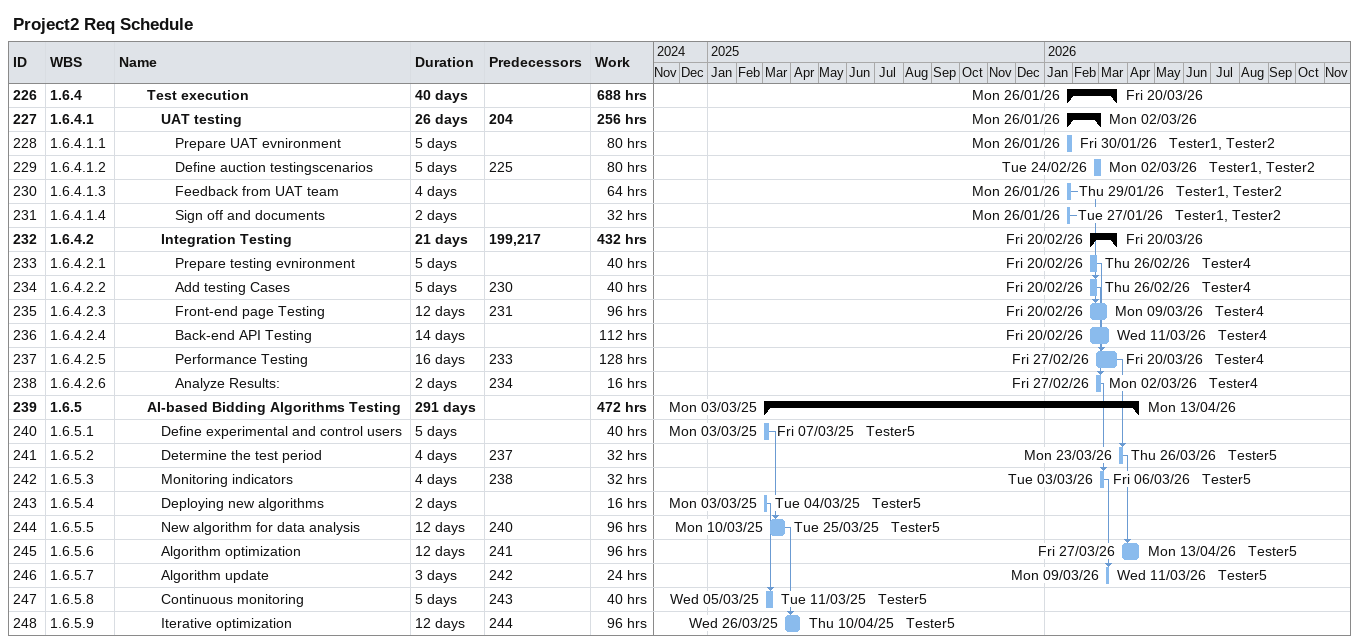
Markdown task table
Project2 Req Schedule

| ID | WBS | Task | Duration | Start | Finish | Predecessors | Resources | Work (h) |
|---|---|---|---|---|---|---|---|---|
| 226 | 1.6.4 | **Test execution** | 40d | 2026-01-26 | 2026-03-20 |  |  | 688 |
| 227 | 1.6.4.1 | **UAT testing** | 26d | 2026-01-26 | 2026-03-02 | 204 |  | 256 |
| 228 | 1.6.4.1.1 | Prepare UAT evnironment | 5d | 2026-01-26 | 2026-01-30 |  | Tester1, Tester2 | 80 |
| 229 | 1.6.4.1.2 | Define auction testingscenarios | 5d | 2026-02-24 | 2026-03-02 | 225 | Tester1, Tester2 | 80 |
| 230 | 1.6.4.1.3 | Feedback from UAT team | 4d | 2026-01-26 | 2026-01-29 |  | Tester1, Tester2 | 64 |
| 231 | 1.6.4.1.4 | Sign off and documents | 2d | 2026-01-26 | 2026-01-27 |  | Tester1, Tester2 | 32 |
| 232 | 1.6.4.2 | **Integration Testing** | 21d | 2026-02-20 | 2026-03-20 | 199, 217 |  | 432 |
| 233 | 1.6.4.2.1 | Prepare testing evnironment | 5d | 2026-02-20 | 2026-02-26 |  | Tester4 | 40 |
| 234 | 1.6.4.2.2 | Add testing Cases | 5d | 2026-02-20 | 2026-02-26 | 230 | Tester4 | 40 |
| 235 | 1.6.4.2.3 | Front-end page Testing | 12d | 2026-02-20 | 2026-03-09 | 231 | Tester4 | 96 |
| 236 | 1.6.4.2.4 | Back-end API Testing | 14d | 2026-02-20 | 2026-03-11 |  | Tester4 | 112 |
| 237 | 1.6.4.2.5 | Performance Testing | 16d | 2026-02-27 | 2026-03-20 | 233 | Tester4 | 128 |
| 238 | 1.6.4.2.6 | Analyze Results: | 2d | 2026-02-27 | 2026-03-02 | 234 | Tester4 | 16 |
| 239 | 1.6.5 | **AI-based Bidding Algorithms Testing** | 291d | 2025-03-03 | 2026-04-13 |  |  | 472 |
| 240 | 1.6.5.1 | Define experimental and control users | 5d | 2025-03-03 | 2025-03-07 |  | Tester5 | 40 |
| 241 | 1.6.5.2 | Determine the test period | 4d | 2026-03-23 | 2026-03-26 | 237 | Tester5 | 32 |
| 242 | 1.6.5.3 | Monitoring indicators | 4d | 2026-03-03 | 2026-03-06 | 238 | Tester5 | 32 |
| 243 | 1.6.5.4 | Deploying new algorithms | 2d | 2025-03-03 | 2025-03-04 |  | Tester5 | 16 |
| 244 | 1.6.5.5 | New algorithm for data analysis | 12d | 2025-03-10 | 2025-03-25 | 240 | Tester5 | 96 |
| 245 | 1.6.5.6 | Algorithm optimization | 12d | 2026-03-27 | 2026-04-13 | 241 | Tester5 | 96 |
| 246 | 1.6.5.7 | Algorithm update | 3d | 2026-03-09 | 2026-03-11 | 242 | Tester5 | 24 |
| 247 | 1.6.5.8 | Continuous monitoring | 5d | 2025-03-05 | 2025-03-11 | 243 | Tester5 | 40 |
| 248 | 1.6.5.9 | Iterative optimization | 12d | 2025-03-26 | 2025-04-10 | 244 | Tester5 | 96 |
